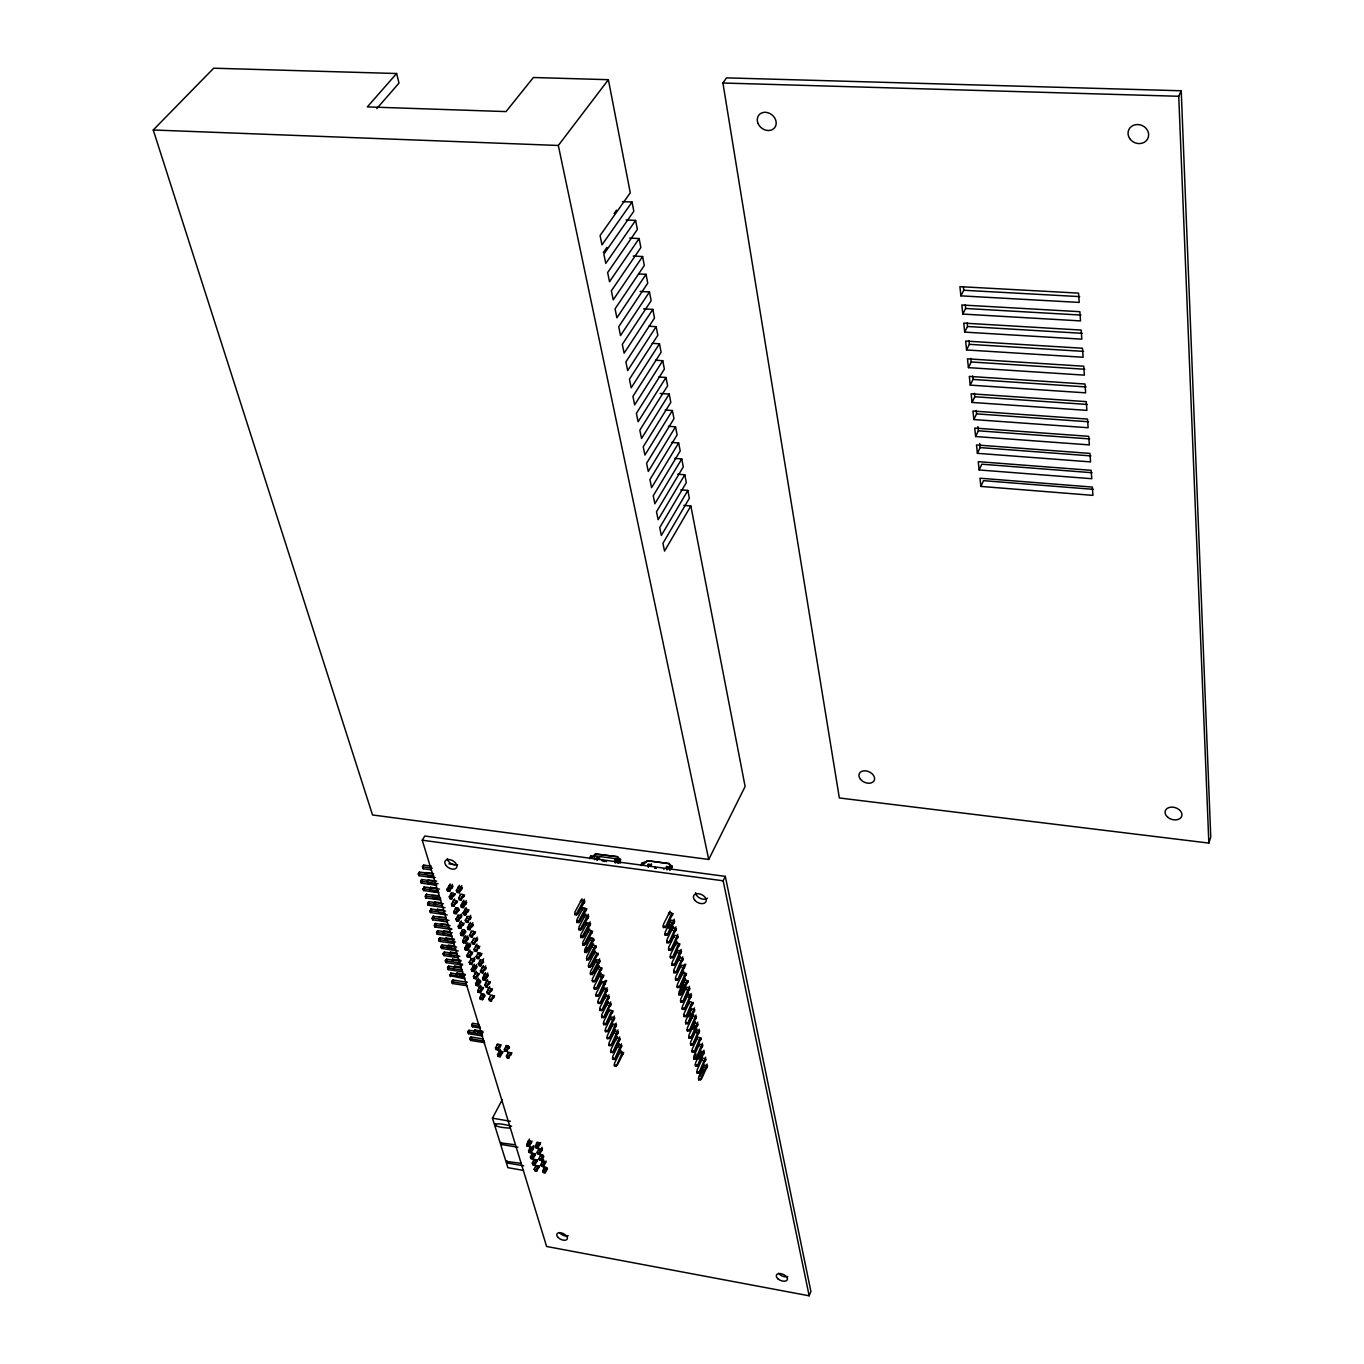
<?xml version="1.0" encoding="UTF-8"?>
<svg xmlns="http://www.w3.org/2000/svg" width="1364" height="1364" viewBox="0 0 1364 1364"><rect width="100%" height="100%" fill="white"/><g stroke="black" fill="none" stroke-linecap="round" stroke-linejoin="round"><path stroke-width="1.5" d="M597.688 857.069L596.579 857.615L597.023 860.462M618.25 863.327L617.261 860.394L618.352 859.832M648.309 867.368L647.883 864.503L648.991 863.941M670.201 869.55L668.889 867.316L669.929 866.754M617.602 862.696L619.392 859.167L593.715 855.74L592.692 856.882L590.442 856.234L589.623 858.604M511.585 1126.306C490.733 1120.236 488.67 1127.278 510.187 1128.096M515.302 1144.788L500.963 1142.93L501.441 1144.498L517.979 1147.243M520.98 1163.339L506.726 1161.463L507.203 1163.015L523.64 1165.777M706.006 1058.873L699.868 1072.07L697.072 1072.991L697.089 1069.956L702.358 1058.652M707.558 1065.761L701.454 1078.958L698.675 1079.862L698.692 1076.844L703.943 1065.54M702.852 1044.977L696.663 1058.191L693.867 1059.112L693.884 1056.06L699.186 1044.756M704.421 1051.951L698.266 1065.148L695.47 1066.068L695.487 1063.033L700.789 1051.712M699.664 1030.962L693.441 1044.176L690.627 1045.08L690.644 1042.028L696.885 1028.831M701.267 1037.987L695.06 1051.201L692.247 1052.121L692.264 1049.069L697.601 1037.748M694.839 1009.667L688.53 1022.864L685.7 1023.784L685.717 1020.715L691.122 1009.394M696.458 1016.794L690.167 1030.008L687.337 1030.928L687.354 1027.859L693.645 1014.646M698.061 1023.904L691.804 1037.1L688.991 1038.021L689.008 1034.952L695.265 1021.755M691.565 995.277L685.222 1008.49L682.358 1009.394L682.375 1006.308L688.752 993.111M693.202 1002.489L686.876 1015.703L684.029 1016.606L684.046 1013.52L689.485 1002.216M688.274 980.75L681.864 993.947L678.999 994.868L679.016 991.764L685.427 978.568M689.928 988.03L683.552 1001.244L680.687 1002.148L680.704 999.045L686.177 987.741M685.853 964.178L678.488 979.267L675.606 980.187L675.623 977.05L681.165 965.746M686.604 973.419L680.193 986.632L677.311 987.536L677.328 984.433L683.756 971.236M681.574 951.22L675.078 964.416L672.162 965.337L672.179 962.2L677.772 950.896M683.262 958.67L676.783 971.867L673.884 972.788L673.901 969.651L680.397 956.454M678.164 936.233L671.617 949.429L668.701 950.35L668.718 947.179L674.345 935.875M679.869 943.752L673.356 956.948L670.44 957.852L670.457 954.715L676.987 941.518M674.72 921.075L668.121 934.272L665.189 935.192L665.206 932.004L670.883 920.7M676.442 928.679L669.877 941.876L666.945 942.78L666.962 939.626L673.56 926.429M672.998 913.437L666.365 926.633L663.416 927.537L663.433 924.366L670.082 911.186M623.689 1052.343L617.261 1065.335L614.482 1066.239L614.499 1063.255L620.944 1050.28M620.177 1038.635L613.698 1051.627L610.902 1052.514L610.919 1049.53L617.415 1036.538M621.933 1045.506L615.488 1058.498L612.709 1059.402L612.726 1056.401L619.188 1043.426M616.613 1024.773L610.1 1037.765L607.287 1038.669L607.304 1035.651L612.913 1024.517M618.404 1031.713L611.907 1044.705L609.111 1045.608L609.128 1042.608L615.641 1029.615M613.033 1010.775L606.451 1023.767L603.638 1024.671L603.655 1021.636L609.299 1010.502M614.823 1017.783L608.276 1030.775L605.463 1031.678L605.48 1028.661L611.106 1017.527M609.401 996.624L602.786 1009.616L599.938 1010.519L599.955 1007.485L606.605 994.492M611.225 1003.716L604.627 1016.709L601.797 1017.612L601.814 1014.577L608.429 1001.585M606.69 980.477L599.069 995.328L596.221 996.231L596.239 993.18L601.967 982.046M607.577 989.497L600.927 1002.489L598.08 1003.393L598.097 1000.341L604.764 987.366M602.036 967.911L595.318 980.904L592.453 981.807L592.47 978.721L599.205 965.746M603.894 975.141L597.193 988.133L594.329 989.036L594.346 985.967L601.064 972.975M598.302 953.334L591.516 966.309L588.634 967.212L588.651 964.126L595.454 951.151M600.177 960.631L593.425 973.623L590.544 974.527L590.561 971.441L596.375 960.324M596.426 945.985L589.606 958.96L586.725 959.864L586.742 956.778L593.562 943.786M592.624 931.169L585.77 944.161L582.854 945.064L582.871 941.944L589.742 928.969M593.545 940.444L587.696 951.578L584.798 952.481L584.815 949.378L590.68 938.244M588.788 916.216L581.865 929.191L578.95 930.095L578.967 926.957L585.889 913.982M590.714 923.718L583.826 936.693L580.911 937.597L580.928 934.476L586.844 923.343M584.917 901.093L577.944 914.068L574.994 914.971L575.011 911.817L582.002 898.842M586.861 908.663L579.905 921.655L576.972 922.541L576.989 919.404L582.957 908.288M1208.845 843.088L1210.755 836.933L1181.224 90.774L726.518 77.867L722.92 83.016L839.337 797.974L1208.845 843.088L1178.735 96.281L1181.224 90.774M698.675 1079.862L699.084 1078.566M697.072 1072.991L697.498 1071.678M695.47 1066.068L695.896 1064.773M693.867 1059.112L696.049 1054.031M692.247 1052.121L692.673 1050.826M690.627 1045.08L691.054 1043.801M688.991 1038.021L689.417 1036.725M687.337 1030.928L687.78 1029.632M685.7 1023.784L686.126 1022.489M684.029 1016.606L684.472 1015.327M682.358 1009.394L682.801 1008.115M680.687 1002.148L681.13 1000.869M678.999 994.868L684.012 984.16M618.54 863.19C623.45 857.035 618.216 860.173 617.244 856.763L595.778 853.898L594.67 855.859L595.216 854.188M677.311 987.536L677.755 986.257M675.606 980.187L676.05 978.909M620.057 860.377L619.29 859.9M673.884 972.788L674.327 971.509M672.162 965.337L672.623 964.058M670.44 957.852L670.883 956.59M668.701 950.35L669.144 949.071M666.945 942.78L667.405 941.518M665.189 935.192L665.649 933.914M612.709 1059.402L613.169 1058.123M663.416 927.537L663.876 926.275M610.902 1052.514L611.379 1051.252M609.111 1045.608L609.572 1044.33M607.287 1038.669L607.764 1037.39M605.463 1031.678L605.94 1030.417M603.638 1024.671L604.116 1023.392M601.797 1017.612L602.274 1016.351M599.938 1010.519L600.433 1009.258M596.221 996.231L596.699 994.97M594.329 989.036L594.823 987.775M590.544 974.527L591.038 973.265M588.634 967.212L589.129 965.968M809.159 1295.8L810.898 1291.418L725.324 876.387L424.801 836.013L422.243 840.207L546.606 1246.474L809.159 1295.8L723.159 880.803L725.324 876.387M586.725 959.864L587.219 958.619M584.798 952.481L587.253 947.52M582.854 945.064L583.366 943.803M580.911 937.597L581.405 936.352M576.972 922.541L577.484 921.297M980.852 486.419L980 478.218L1092.342 487.067L1092.939 495.371L980.852 486.419L983.512 480.657L1093.229 489.335M699.954 1076.69L703.466 1069.154M707.166 1064.039L700.363 1080.152M671.054 866.839L671.821 867.487L672.367 866.038L670.457 865.253L671.344 866.276L669.485 869.482M705.614 1057.134L698.777 1073.263M979.13 469.966L978.261 461.663L1091.166 470.324L1091.763 478.713L979.13 469.966L981.807 464.203L1092.053 472.711M698.538 1059.112L702.068 1051.576M704.029 1050.212L697.174 1066.341M699.971 1038.123L693.969 1052.377M977.391 453.325L976.505 444.954L1089.955 453.411L1090.552 461.902L977.391 453.325L980.085 447.597L979.642 443.419M702.46 1043.238L695.572 1059.385M699.272 1029.206L692.332 1045.353M692.997 1029.189L694.788 1025.421M697.669 1022.13L690.713 1038.294M975.635 436.531L974.749 428.074L1088.745 436.327L1089.342 444.903L975.635 436.531L978.346 430.819L977.903 426.591M696.049 1015.021L689.076 1031.184M973.845 419.566L972.958 411.024L1087.517 419.072L1088.131 427.733L973.845 419.566L976.573 413.872L976.232 410.445M688.82 1016.845L690.627 1013.077M694.429 1007.877L687.422 1024.057M691.889 1002.574L685.768 1016.879M972.055 402.431L971.151 393.804L1086.273 401.63L1086.886 410.376L972.055 402.431L974.8 396.736L974.442 393.292M691.156 993.469L684.097 1009.667M689.502 986.206L682.426 1002.421M685.274 973.47L679.05 987.809M686.944 980.801L680.755 995.123M684.523 964.212L677.362 980.443M970.247 385.125L969.327 376.396L1085.011 384.017L1085.642 392.849L970.247 385.125L973.009 379.448L972.651 375.97M682.835 956.812L675.657 973.044M681.148 949.361L673.935 965.593M968.406 367.632L967.485 358.817L1083.749 366.217L1084.38 375.134L968.406 367.632L971.185 361.972L970.827 358.459M678.505 943.752L672.213 958.125M621.507 1043.784L614.363 1059.675M966.564 349.968L965.627 341.068L1082.47 348.229L1083.118 357.249L966.564 349.968L969.361 344.325L968.986 340.761M677.738 934.34L670.474 950.606M622.342 1052.496L616.153 1066.512M619.733 1036.896L612.572 1052.786M376.788 108.591L399.004 83.085L396.617 73.52L213.705 68.2L153.245 129.989L372.525 814.956L708.717 859.456L745.119 786.482L690.849 505.976L683.841 505.379M676.015 926.787L668.718 943.036M547.117 1169.084L545.31 1172.665L543.401 1172.477L542.702 1170.738L544.492 1167.158M668.479 928.27L670.372 924.502M617.96 1029.973L610.782 1045.881M674.293 919.166L666.979 935.431M544.833 1161.378L542.378 1166.476L543.486 1166.527L546.197 1161.139M616.17 1023.017L608.958 1038.925M671.617 913.403L665.206 927.793M964.689 332.117L963.751 323.115L1081.175 330.054L1081.822 339.159L964.689 332.117L967.502 326.49L967.144 322.893M546.657 1167.533L544.219 1172.631M542.991 1155.206L540.536 1160.304L541.644 1160.355L543.452 1156.774M538.132 1165.981L535.66 1171.096L536.768 1171.147L539.496 1165.709M614.38 1016.027L607.151 1031.951M543.571 1159.212L540.86 1164.6L542.378 1166.476M538.985 1148.624L537.16 1152.205L537.876 1153.961L539.803 1154.166L542.531 1148.778M962.796 314.078L961.842 304.99L1079.862 311.691L1080.527 320.898L962.796 314.078L965.644 308.469L965.269 304.837M534.125 1159.451L532.284 1163.083L533 1164.822L534.91 1165.009L537.672 1159.571M542.054 1147.209L538.695 1154.114M611.635 1010.86L605.326 1024.927M536.291 1159.843L533.818 1164.958M540.826 1154.831L539.019 1158.411L539.718 1160.167L539.019 1158.411L541.184 1158.803L541.644 1160.355L539.479 1159.98M538.081 1168.061A1.841 1.04 26.5 0 0 538.558 1166.629A1.841 1.04 26.5 0 0 536.103 1165.606L534.142 1169.221L535.66 1171.096M533.972 1147.209L531.193 1152.648L529.266 1152.461L528.55 1150.705L530.408 1147.073M537.126 1142.384L535.302 1145.982L536.018 1147.738L535.302 1145.982L537.467 1146.357L537.945 1147.925L536.649 1147.294L539.292 1142.759M532.267 1153.279L530.426 1156.911L531.142 1158.65L530.426 1156.911L532.591 1157.286L533.051 1158.837L531.772 1158.207L534.432 1153.654M532.744 1154.848L530.903 1158.462L533.051 1158.837L535.813 1153.415M610.765 1001.943L603.485 1017.868M540.673 1142.538L537.945 1147.925L535.762 1147.55M530.698 1141.225L528.209 1146.374L529.317 1146.425L532.096 1140.986M608.958 994.85L601.626 1010.775M533.495 1145.641L530.084 1152.597M666.382 868.357L666.723 866.259L666.723 869.84M960.887 295.852L959.932 286.662L1078.549 293.124L1079.214 302.433L960.887 295.852L963.751 290.259L963.376 286.593M529.471 1139.042L526.674 1144.481L527.391 1146.237L526.674 1144.481L528.84 1144.856L529.317 1146.425L527.152 1146.05L529.01 1142.418M607.116 987.707L599.785 1003.648M669.298 866.617L669.826 870.266M605.275 980.546L597.909 996.487M654.976 868.271L656.084 868.152M602.479 975.192L596.034 989.292M651.054 866.311L651.429 863.975M650.798 866.276L650.884 864.264M600.62 967.946L594.158 982.063M641.012 865.509L641.779 863.122L644.03 863.77L647.15 860.769L668.906 863.668L670.082 865.901M599.717 958.807L591.925 973.47L592.266 974.783M643.058 863.634L644.302 862.065L646.383 862.031M596.869 953.351L590.015 966.155L590.356 967.468M594.977 945.985L588.089 958.807L588.447 960.12M593.067 938.603L586.162 951.407L586.52 952.737M523.537 1170.431L507.868 1167.652L492.455 1118.173L502.293 1099.572M591.158 931.169L584.235 943.973L584.576 945.303M590.237 921.842L582.292 936.505L582.633 937.835M510.511 1052.923L508.192 1058.055L511.943 1052.838M615.079 861.468L615.147 859.354L614.823 861.434L615.454 860.769M588.31 914.323L580.331 928.986L580.689 930.333M508.516 1046.222L506.197 1051.371L509.011 1047.91M508.261 1052.548L506.385 1056.077L508.192 1058.055M585.378 908.629L578.37 921.433L578.711 922.797M500.349 1049.359L497.502 1054.628L498.201 1056.435L500.247 1056.674L503.094 1051.388M499.906 1052.786L498.201 1056.435M501.628 1051.474L499.326 1056.606M604.491 861.485L603.672 861.093M584.423 899.183L576.392 913.846L576.733 915.21M506.266 1045.864L504.373 1049.376L505.072 1051.184L504.373 1049.376L506.624 1049.751L507.118 1051.439L504.885 1051.064M605.872 861.315L606.503 861.673M497.383 1044.415L495.49 1047.944L496.002 1049.632L498.235 1049.99L501.082 1044.722M499.616 1044.79L497.042 1049.086L498.235 1049.99L497.724 1048.302L495.49 1047.944L497.042 1049.086M591.737 856.745L595.045 855.109M594.09 855.04L594.687 859.644M493.086 995.771L490.716 1000.971L494.586 995.754M484.732 1042.693L470.614 1040.408L469.915 1038.635L471.057 1036.981L483.163 1038.925M474.246 1030.775L475.422 1031.678L474.911 1030.008L473.939 1031.747L474.911 1030.008L482.958 1031.286M469.915 1038.635L471.057 1036.981M470.665 1038.584L470.614 1040.408L471.586 1038.652L470.392 1037.748M491.006 988.798L488.636 993.998L492.506 988.798M482.703 1036.026L468.534 1033.741L467.835 1031.951L468.994 1030.297L483.146 1032.565M480.469 1028.047L472.404 1026.768L471.705 1024.978L472.848 1023.324L478.917 1024.296M467.835 1031.951L468.994 1030.297L469.523 1031.985M471.705 1024.978L472.848 1023.324M490.818 995.413L488.858 998.942L489.386 1000.699L491.671 1001.04L491.142 999.301L488.858 998.942L490.46 1000.085M481.782 994.015L479.821 997.544L480.537 999.386L479.821 997.544L482.106 997.885L482.634 999.641L481.424 998.687L484.049 994.373M488.926 981.79L486.539 986.99L490.426 981.79M484.578 996.129L482.634 999.641L480.35 999.283M489.71 986.684L486.778 991.969L487.306 993.725L489.591 994.083L489.062 992.31L486.778 991.969L488.363 993.111M488.329 974.749L485.379 980.034L483.095 979.693L485.055 976.164M480.657 985.285L477.724 990.571L478.252 992.327L477.724 990.571L479.992 990.912L480.537 992.685L479.31 991.713L481.952 987.4M487.801 972.975L484.425 979.949M487.613 979.676L484.68 984.961L486.539 986.99M483.47 987.4L480.537 992.685L478.252 992.327M478.559 978.278L475.593 983.563L476.138 985.337L478.423 985.678L480.384 982.165M485.703 965.9L482.31 972.873L486.232 967.673M478.099 981.807L476.138 985.337L478.423 985.678L477.877 983.904L479.855 980.392M485.516 972.634L482.566 977.903L483.282 979.778M476.428 971.236L473.461 976.522L474.007 978.295L476.292 978.653L479.258 973.367M483.589 958.773L480.179 965.763L483.129 962.336M477.741 973.35L475.337 978.568M483.402 965.541L480.435 970.827L480.981 972.617L483.282 972.958L482.737 971.185L480.435 970.827L482.055 971.986M474.314 964.178L471.33 969.446L472.046 971.321L471.33 969.446L473.615 969.787L474.161 971.577L472.933 970.605L476.599 964.519M480.469 953.385L478.048 958.619L482.003 953.436M477.127 966.309L474.161 971.577L471.859 971.236M480.298 960.188L478.304 963.717L480.179 965.763M619.563 861.605L618.762 862.849M478.321 946.19L475.9 951.441L479.855 946.241M471.16 958.824L469.165 962.336L471.057 964.382L474.996 959.199M474.467 957.409L471.057 964.382M478.15 953.044L476.172 956.556L476.701 958.363L479.02 958.704L478.474 956.914L476.172 956.556L477.775 957.716M466.914 985.763L452.541 983.546L451.825 981.705L453.001 980.034L467.375 982.233M455.798 974.731L456.974 973.061L465.175 974.305M477.178 937.204L473.734 944.229L477.724 939.029M455.968 974.817L456.974 973.061L457.503 974.8M470.017 949.907L467.017 955.192L467.562 956.999L467.017 955.192L469.318 955.533L469.864 957.34L468.619 956.352L471.313 952.021M452.098 982.574L452.319 980.818M466.386 984.007L451.996 981.79L453.001 980.034L452.541 983.546L451.825 981.705M477.008 944.093L474.007 949.378L474.553 951.185L476.871 951.526L476.326 949.719L474.007 949.378L475.627 950.538M472.865 952.055L469.864 957.34L467.562 956.999M467.852 942.729L464.834 947.997L465.38 949.821L467.699 950.162L470.699 944.894M474.007 931.714L471.569 936.966L475.559 931.783M453.82 967.86L454.826 966.104L460.998 967.042M464.783 978.806L449.932 975.635L450.836 973.078L465.26 975.277M467.392 946.309L465.38 949.821L464.834 947.997L467.136 948.355L467.699 950.162L466.454 949.156L470.154 943.07M473.854 938.62L471.842 942.149L472.387 943.973L474.706 944.314L474.161 942.49L471.842 942.149L473.461 943.308M465.67 935.516L462.652 940.785L463.385 942.677L462.652 940.785L464.971 941.126L465.516 942.95L464.272 941.944L467.988 935.857M472.848 922.644L469.387 929.668L473.393 924.485M462.652 971.816L448.21 969.616L447.494 967.775L448.671 966.104L461.049 967.98M451.996 959.915L453.223 960.887L452.678 959.131L451.672 960.887L452.678 959.131L460.913 960.358M448.21 969.616L448.671 966.104L449.216 967.86M447.767 968.662L447.989 966.888M471.688 931.373L469.676 934.886L470.222 936.71L472.541 937.068L471.995 935.227L469.676 934.886L471.296 936.045M468.534 937.682L465.516 942.95L463.197 942.609M470.665 915.312L467.187 922.337L471.211 917.154M462.481 930.009L460.452 933.522L461.185 935.431L460.452 933.522L462.771 933.863L463.334 935.704L462.072 934.698L464.8 930.35M462.567 965.115L446.028 962.609L445.312 960.75L446.488 959.08L460.964 961.262M449.83 952.907L451.058 953.879L450.512 952.106L449.506 953.862L450.512 952.106L456.701 953.027M446.488 959.08L446.028 962.609L447.051 960.853L445.585 961.637M470.512 922.303L467.477 927.588L468.04 929.43L470.051 925.917M465.346 932.192L463.334 935.704L461.015 935.363M458.338 957.75L443.846 955.567L443.112 953.709L444.306 952.021L456.735 953.896M444.306 952.021L443.846 955.567M454.553 945.968L448.347 945.047L447.324 946.804L451.467 947.417M469.028 909.805L464.988 914.971L467.46 909.703M443.385 954.595L443.624 952.822M460.827 924.57L458.798 928.083L458.253 926.241L461.305 920.973M462.601 923.053L460.145 928.321L464.169 923.138M467.323 916.727L465.277 920.257L465.84 922.098L468.176 922.439L467.613 920.598L465.277 920.257L466.914 921.416M458.253 950.964L441.646 948.491L440.913 946.616L442.107 944.928L456.65 947.093M445.141 939.711L446.164 937.972L454.451 939.182M466.829 902.388L462.771 907.572L466.266 900.53M441.186 947.52L441.424 945.746M442.669 946.718L441.646 948.491L442.107 944.928L442.669 946.718L441.697 946.633M461.424 913.965L457.929 920.99L461.97 915.824M466.13 907.606L463.078 912.874L463.641 914.733L465.977 915.074L465.414 913.215L463.078 912.874L464.715 914.051M453.99 943.53L439.43 941.365L438.697 939.489L439.89 937.818L454.468 939.966M442.771 932.516L443.965 930.845L450.188 931.748M464.613 894.955L460.555 900.121L463.027 894.835M442.942 932.601L443.965 930.845L444.511 932.635M438.969 940.393L439.208 938.62M458.185 908.356L455.712 913.641L458.747 910.214M463.931 900.189L460.862 905.474L461.407 907.333L463.453 903.821M458.065 915.397L456.019 918.91L456.769 920.819L456.019 918.91L458.355 919.251L458.918 921.092L456.582 920.751M451.808 936.369L437.196 934.221L436.753 933.249L437.673 930.657L452.268 932.806M455.951 900.956L453.479 906.242L457.537 901.075M460.674 894.494L458.628 898.024L459.191 899.899L461.543 900.24L460.981 898.347L458.628 898.024L460.265 899.183M455.849 908.032L453.803 911.544L454.536 913.471L453.803 911.544L456.139 911.868L456.701 913.744L454.365 913.403M690.849 505.976L664.541 551.09L662.938 543.298L689.366 498.235L687.848 490.443L680.807 489.864M451.689 929.481L434.963 927.026L434.519 926.054L435.44 923.445L450.069 925.593M453.718 893.505L451.228 898.791L455.303 893.642M436.003 925.269L434.963 927.026L435.44 923.445L436.003 925.269L435.031 925.167M459.48 885.253L456.377 890.521L456.94 892.414L459.31 892.755L462.396 887.47M461.833 885.594L458.031 891.698L459.31 892.755L458.73 890.863L456.377 890.521L458.031 891.698M454.638 898.859L451.552 904.127L452.302 906.071L451.552 904.127L453.888 904.468L454.468 906.344L452.115 906.003M436.753 933.249L436.992 931.459M441.066 924.485L442.311 925.491L441.748 923.684L440.555 925.372L441.748 923.684L448.006 924.587M453.07 886.157L448.961 891.323L452.49 884.264M687.848 490.443L661.335 535.472L659.733 527.595L686.331 482.634L684.813 474.774L677.738 474.195M451.365 893.181L449.302 896.694L450.052 898.637L449.302 896.694L451.654 897.018L452.217 898.91L449.864 898.569M434.519 926.054L434.758 924.263M450.154 883.94L447.034 889.209L447.614 891.101L447.034 889.209L449.387 889.55L449.967 891.425L447.614 891.101L449.677 887.589M436.275 910.999L437.315 909.259L443.573 910.163M447.392 921.945L432.729 919.813L432.269 918.824L433.189 916.216L445.772 918.04M684.813 474.774L658.13 519.701L656.493 511.756L683.296 466.88L681.761 458.935L674.651 458.372M434.025 903.735L435.065 901.979L441.356 902.883M447.256 914.988L430.461 912.55L430.018 911.561L430.939 908.953L445.636 911.067M445.039 907.674L428.194 905.253L427.75 904.264L428.671 901.638L443.402 903.752M429.251 903.497L428.194 905.253L428.671 901.638L429.251 903.497L428.262 903.394M440.674 900.018L425.926 897.921L425.466 896.932L426.386 894.307L439.055 896.097M427.239 881.707L428.279 879.968L436.719 881.144M439.003 892.721L423.624 890.539L423.164 889.567L424.102 886.924L439.481 889.089M681.761 458.935L654.873 503.759L653.237 495.746L680.21 450.973L678.658 442.959L671.531 442.413M436.736 885.304L421.323 883.139L420.572 881.212L421.8 879.507L435.287 881.4M424.937 874.29L425.994 872.551L433.684 873.625M420.862 882.15L421.101 880.326M422.38 881.383L421.323 883.139L421.8 879.507L422.38 881.383L421.391 881.263M678.658 442.959L651.583 487.681L649.929 479.582L677.107 434.911L675.538 426.83L668.377 426.284M433.002 873.932L419.481 872.056L418.424 873.812L419.004 875.688L434.451 877.853M430.922 869.789L423.215 868.732L422.465 866.788L423.692 865.1L431.399 866.157M419.004 875.688L419.481 872.056M422.755 867.743L423.692 865.1M675.538 426.83L648.275 471.45L646.604 463.266L673.969 418.714L672.384 410.547L665.189 410.018M672.384 410.547L644.916 455.047L643.228 446.795L670.798 402.346L669.212 394.094L660.176 393.446M669.212 394.094L641.54 438.492L639.835 430.137L667.61 385.807L665.99 377.487L658.727 376.993M665.99 377.487L638.113 421.766L636.391 413.343L664.387 369.115L662.751 360.71L655.453 360.232M662.751 360.71L634.669 404.869L632.93 396.361L661.114 352.27L659.477 343.779L652.145 343.319M659.477 343.779L631.191 387.802L629.435 379.209L657.823 335.254L656.169 326.678L648.804 326.218M656.169 326.678L627.662 370.565L625.888 361.886L654.498 318.068L652.827 309.406L643.586 308.861M652.827 309.406L624.115 353.157L622.308 344.393L651.139 300.711L649.452 291.964L640.159 291.419M670.764 869.516L671.821 867.487M649.452 291.964L620.518 335.561L618.71 326.712L647.747 283.166L646.042 274.335L638.574 273.925M646.042 274.335L616.886 317.795L615.062 308.844L644.319 265.469L642.597 256.534L633.22 256.04M642.597 256.534L613.22 299.841L611.379 290.805L640.858 247.566L639.119 238.564L629.708 238.086M639.119 238.564L609.52 281.717L607.645 272.578L637.363 229.493L635.607 220.405L626.144 219.945M635.607 220.405L605.769 263.388L603.877 254.147L633.834 211.25L632.061 202.043L622.547 201.616M603.348 252.562L606.946 247.413M632.061 202.043L601.984 244.872L600.075 235.529L630.27 192.801L608.378 79.692L533.375 77.509L506.027 111.592L367.325 106.904L396.617 73.52M614.09 213.585L616.511 210.158M708.717 859.456L558.319 145.471L608.378 79.692M663.569 868.612L663.961 869.397M425.295 873.369L425.994 872.551L426.574 874.426M432.132 895.5L439.123 895.585M436.616 910.061L437.315 909.259L437.878 911.084M438.85 917.29L445.789 917.392M445.465 938.773L446.164 937.972L446.71 939.745M454.826 966.104L454.417 967.775M477.468 985.592L477.877 983.904L475.593 983.563L476.326 985.422M615.846 860.173L614.772 860.053M595.079 854.069L617.653 856.643L618.779 858.195M599.563 858.382L599.478 857.342M722.92 83.016L1178.735 96.281M153.245 129.989L558.319 145.471M963.751 290.259L1079.691 296.619M965.644 308.469L1080.987 315.067M967.502 326.49L1082.249 333.31M969.361 344.325L1083.528 351.383M971.185 361.972L1084.789 369.252M973.009 379.448L1086.051 386.933M974.8 396.736L1087.261 404.443M976.573 413.872L1088.489 421.766M978.346 430.819L1089.7 438.918M980.085 447.597L1090.91 455.9M454.434 864.588L448.892 863.821M452.592 981.705L453.547 981.773M602.359 861.127L602.223 860.258M619.614 859.508L620.586 859.644M614.738 860.053L618.335 860.496M647.883 864.503L647.968 865.884M648.957 864.606L651.481 864.947L650.44 864.844M666.314 866.975L669.912 867.419M597.279 858.331L597.517 859.985M648.582 865.219L648.718 866.771M667.013 867.692L667.405 869.55M596.648 858.996L596.545 857.615L599.103 857.956L599.461 859.371M422.243 840.207L723.159 880.803M422.465 866.788L432.269 868.186M433.871 875.961L418.254 873.761L418.543 874.699M427.443 876.438L435.133 877.512M438.083 883.702L420.572 881.212M427.802 883.582L436.241 884.759M436.872 888.237L430.564 887.333L430.154 889.089M447.511 890.215L448.688 890.385M438.424 890.863L422.874 888.629L423.164 889.567M432.183 891.238L438.492 892.141M574.636 913.607L576.392 913.846M663.109 926.173L664.882 926.429M449.762 897.7L450.938 897.853M440.691 898.245L425.176 896.012L425.466 896.932M432.337 898.279L438.645 899.183M576.631 921.194L578.37 921.433M664.882 933.811L666.655 934.067M452.013 905.133L453.189 905.304M462.498 906.634L460.862 905.474L463.197 905.798L463.76 907.674L461.407 907.333M442.362 905.526L427.631 903.411L427.75 904.264M578.592 928.731L580.331 928.986M666.638 941.416L668.411 941.671M454.263 912.533L455.423 912.704M444.596 912.84L429.728 910.641L430.018 911.561M438.935 913.13L445.193 914.033M580.553 936.25L582.292 936.505M668.377 948.986L670.15 949.242M456.497 919.899L457.656 920.069M448.927 920.427L431.979 917.921L432.269 918.824M439.072 920.052L443.232 920.666M582.513 943.718L584.235 943.973M670.133 956.522L671.889 956.778M458.713 927.23L459.873 927.401M469.114 928.748L467.477 927.588L469.813 927.929L470.358 929.771L468.04 929.43M449.046 927.367L434.229 925.15M447.528 928.151L451.689 928.765M584.44 951.151L586.162 951.407M671.855 964.007L673.628 964.263M460.913 934.528L462.072 934.698M451.245 934.562L436.463 932.345M447.648 935.005L451.808 935.619M586.384 958.551L588.089 958.807M673.577 971.441L675.333 971.714M463.112 941.774L464.272 941.944M455.525 942.047L438.697 939.489M447.767 941.808L451.91 942.422M588.293 965.9L590.015 966.155M675.299 978.858L677.056 979.113M465.294 948.986L466.454 949.156M455.627 948.867L440.913 946.616M447.869 948.594L452.013 949.208M590.203 973.214L591.925 973.47M677.004 986.223L678.761 986.479M467.46 956.164L468.619 956.352M459.873 956.283L443.112 953.709M450.052 955.635L454.178 956.249M592.112 980.494L593.817 980.75M678.692 993.555L680.448 993.81M469.71 964.126L472.012 964.484L471.467 962.677L469.165 962.336L470.785 963.496M479.923 964.877L478.304 963.717L480.605 964.058L481.151 965.848L479.037 965.593M459.958 963.035L445.312 960.75M458.389 963.581L462.515 964.195M594.005 987.741L595.693 987.996M680.38 1000.852L682.136 1001.108M471.774 970.418L472.933 970.605M447.665 967.86L462.106 970.06M595.88 994.953L597.568 995.209M682.068 1008.098L683.807 1008.371M460.077 975.448L464.169 976.061M474.007 978.295L476.292 978.653L475.763 976.863L473.461 976.522L475.064 977.681M484.169 979.062L482.566 977.903L484.851 978.261L485.379 980.034L483.095 979.693M464.254 977.05L449.66 974.766L449.932 975.635M460.606 977.187L464.715 977.817M597.756 1002.114L599.444 1002.37M683.739 1015.327L685.461 1015.583M476.053 984.535L477.195 984.706M486.266 986.104L484.68 984.961L486.965 985.302L487.494 987.076L485.396 986.82M599.614 1009.241L601.302 1009.513M685.393 1022.506L687.132 1022.761M478.167 991.543L479.31 991.713M601.456 1016.333L603.144 1016.606M687.047 1029.649L688.769 1029.905M480.281 998.516L481.424 998.687M603.297 1023.392L604.985 1023.665M688.701 1036.742L690.423 1037.015M605.139 1030.417L606.827 1030.69M690.337 1043.818L692.042 1044.091M606.963 1037.407L608.634 1037.68M691.957 1050.86L693.679 1051.132M608.77 1044.364L610.458 1044.636M693.577 1057.85L695.282 1058.123M471.893 1025.08L479.958 1026.376M610.578 1051.286L612.248 1051.542M695.18 1064.824L696.902 1065.096M477.98 1032.395L482.003 1033.042M468.023 1032.071L482.174 1034.338M612.385 1058.174L614.039 1058.43M696.799 1071.746L698.487 1072.019M470.086 1038.737L484.22 1041.022M614.175 1065.011L615.829 1065.284M698.385 1078.634L700.09 1078.907M504.816 1050.348L505.942 1050.519M499.071 1055.77L497.502 1054.628L499.736 1054.986L500.247 1056.674M506.879 1057.765L509.13 1058.123L508.619 1056.435L506.385 1056.077L507.954 1057.219M492.455 1118.173L510.375 1121.259M529.027 1152.273L531.193 1152.648L530.715 1151.08L528.55 1150.705L529.914 1152.017M537.621 1153.774L539.803 1154.166L539.326 1152.597L537.16 1152.205L538.507 1153.518M532.761 1164.634L534.91 1165.009L534.449 1163.458L532.284 1163.083L533.631 1164.379M541.32 1166.152L543.486 1166.527L543.025 1164.975L540.86 1164.6L542.207 1165.896M534.62 1170.772L536.768 1171.147L536.291 1169.613L534.142 1169.221L535.489 1170.534M543.162 1172.29L545.31 1172.665L544.85 1171.13L542.702 1170.738L544.031 1172.051M615.948 862.73L615.198 860.735M641.847 865.492L642.444 862.764L644.03 863.77M590.459 858.587L591.072 855.876L592.692 856.882M429.626 889.959L430.086 890.948L430.564 887.333L431.126 889.192M434.144 904.588L434.605 905.577M443.044 933.419L443.488 934.391M453.922 968.662L454.365 969.616M472.404 1026.768L472.2 1024.091M468.534 1033.741L468.329 1031.082M424.681 888.782L424.102 886.924L423.624 890.539M431.501 910.794L430.939 908.953L430.461 912.55M438.236 932.465L437.673 930.657L437.196 934.221M451.382 974.834L450.836 973.078L450.376 976.607M445.823 959.881L446.096 960.768M495.217 1123.493L495.882 1125.624M501.065 1142.299L501.713 1144.396M506.845 1160.832L507.476 1162.912M435.627 903.821L435.065 901.979L434.656 903.718M443.283 931.646L443.556 932.55M456.292 973.845L456.565 974.714M422.635 866.839L423.215 868.732M469.625 963.325L469.898 964.212M473.922 977.494L474.195 978.38M604.985 861.468L603.689 860.462L603.826 861.468M618.267 861.144L618.625 862.611M617.295 860.394L617.653 861.809M614.823 861.434L615.181 862.918M619.392 859.167L620.33 863.088M645.99 862.679L647.559 860.633L669.315 863.548L670.457 865.253M656.408 868.391L655.129 867.368L655.436 868.254M535.83 1167.124A1.841 1.04 26.5 0 1 536.103 1165.606M545.02 1169.17A1.858 1.04 26.4 0 1 544.27 1167.26A1.858 1.04 26.4 0 1 546.913 1167.959A1.858 1.04 26.4 0 1 546.623 1169.579M533.989 1160.986A1.858 1.04 26.6 0 1 534.483 1159.434A1.858 1.04 26.6 0 1 536.956 1160.883A1.858 1.04 26.6 0 1 535.455 1161.855M532.795 1155.359A1.858 1.04 26.7 0 1 532.011 1153.433A1.858 1.04 26.7 0 1 534.688 1154.114A1.858 1.04 26.7 0 1 534.398 1155.768M540.707 1156.331A1.858 1.057 26.6 0 1 541.201 1154.779A1.858 1.057 26.6 0 1 543.673 1156.229A1.858 1.057 26.6 0 1 542.19 1157.201M539.513 1150.653A1.858 1.057 26.6 0 1 538.746 1148.727A1.858 1.057 26.6 0 1 541.423 1149.426A1.858 1.057 26.6 0 1 541.116 1151.08M528.397 1142.401A1.858 1.057 26.8 0 1 528.891 1140.833A1.858 1.057 26.8 0 1 531.38 1142.282A1.858 1.057 26.8 0 1 529.88 1143.271M536.99 1143.902A1.876 1.057 26.7 0 1 537.501 1142.333A1.876 1.057 26.7 0 1 539.991 1143.782A1.876 1.057 26.7 0 1 538.49 1144.771M500.094 1053.093A1.927 1.125 27.8 0 1 499.429 1050.928A1.927 1.125 27.8 0 1 502.344 1052.138A1.927 1.125 27.8 0 1 500.929 1053.451M508.243 1053.98A1.927 1.125 27.7 0 1 508.755 1052.275A1.927 1.125 27.7 0 1 511.329 1053.792A1.927 1.125 27.7 0 1 509.795 1054.884M496.99 1045.216A1.944 1.125 27.8 0 1 498.133 1044.142A1.944 1.125 27.8 0 1 500.332 1045.455A1.944 1.125 27.8 0 1 499.736 1046.819M506.948 1047.859A1.944 1.142 27.7 0 1 506.3 1045.677A1.944 1.142 27.7 0 1 509.232 1046.887A1.944 1.142 27.7 0 1 507.8 1048.2M482.498 996.078A1.978 1.176 28.4 0 1 481.816 993.827A1.978 1.176 28.4 0 1 484.783 995.055A1.978 1.176 28.4 0 1 483.35 996.436M479.685 988.542A1.978 1.176 28.5 0 1 479.923 986.786A1.978 1.176 28.5 0 1 482.532 987.86A1.978 1.176 28.5 0 1 482.072 989.531M490.409 996.231A1.978 1.176 28.3 0 1 491.858 995.157A1.978 1.176 28.3 0 1 493.99 996.896A1.978 1.176 28.3 0 1 492.37 997.834M478.287 982.131A1.978 1.176 28.6 0 1 477.605 979.846A1.978 1.176 28.6 0 1 480.588 981.074A1.978 1.176 28.6 0 1 479.156 982.489M488.721 989.94A1.978 1.176 28.4 0 1 489.216 988.133A1.978 1.176 28.4 0 1 491.858 989.701A1.978 1.176 28.4 0 1 490.307 990.878M475.439 974.51A1.995 1.194 28.7 0 1 475.934 972.702A1.995 1.194 28.7 0 1 478.576 974.271A1.995 1.194 28.7 0 1 477.042 975.448M486.624 982.933A1.978 1.194 28.5 0 1 486.88 981.159A1.978 1.194 28.5 0 1 489.506 982.251A1.978 1.194 28.5 0 1 489.045 983.921M485.243 976.488A1.995 1.194 28.6 0 1 484.561 974.186A1.995 1.194 28.6 0 1 487.562 975.431A1.995 1.194 28.6 0 1 486.113 976.846M474.041 968.031A1.995 1.194 28.8 0 1 473.155 965.848A1.995 1.194 28.8 0 1 475.985 966.513A1.995 1.194 28.8 0 1 475.729 968.44M482.021 968.15A1.995 1.194 28.7 0 1 483.76 967.093A1.995 1.194 28.7 0 1 485.618 969.207A1.995 1.194 28.7 0 1 483.129 969.412M471.177 960.341A1.995 1.211 28.9 0 1 471.654 958.5A1.995 1.211 28.9 0 1 474.314 960.086A1.995 1.211 28.9 0 1 472.762 961.296M481.015 962.302A1.995 1.211 28.8 0 1 480.316 960A1.995 1.211 28.8 0 1 483.333 961.228A1.995 1.211 28.8 0 1 481.884 962.66M468.619 952.515A1.995 1.211 29 0 1 470.051 951.39A1.995 1.211 29 0 1 472.234 953.163A1.995 1.211 29 0 1 470.614 954.152M466.846 946.036A2.012 1.211 29.1 0 1 467.341 944.178A2.012 1.211 29.1 0 1 470.017 945.764A2.012 1.211 29.1 0 1 468.449 946.974M478.15 954.578A2.012 1.211 28.9 0 1 478.645 952.72A2.012 1.211 28.9 0 1 481.322 954.306A2.012 1.211 28.9 0 1 479.753 955.516M464.272 938.125A2.012 1.228 29.2 0 1 466.011 937.051A2.012 1.228 29.2 0 1 467.903 939.199A2.012 1.228 29.2 0 1 465.397 939.421M476.019 947.383A2.012 1.211 28.9 0 1 476.258 945.576A2.012 1.211 28.9 0 1 478.917 946.667A2.012 1.211 28.9 0 1 478.457 948.389M619.955 1053.502A2.012 1.211 26.3 0 1 620.569 1051.712A2.012 1.211 26.3 0 1 623.246 1053.298A2.012 1.211 26.3 0 1 621.558 1054.44M473.854 940.171A2.012 1.228 29 0 1 474.348 938.313A2.012 1.228 29 0 1 477.025 939.898A2.012 1.228 29 0 1 475.473 941.126M463.214 932.175A2.012 1.228 29.3 0 1 462.515 929.805A2.012 1.228 29.3 0 1 465.55 931.049A2.012 1.228 29.3 0 1 464.101 932.533M618.898 1047.245A2.012 1.211 26.3 0 1 618.318 1044.977A2.012 1.211 26.3 0 1 621.387 1046.222A2.012 1.211 26.3 0 1 619.785 1047.603M471.279 932.226A2.029 1.228 29.1 0 1 473.035 931.135A2.029 1.228 29.1 0 1 474.928 933.3A2.029 1.228 29.1 0 1 472.421 933.522M460.282 924.281A2.029 1.228 29.4 0 1 460.776 922.405A2.029 1.228 29.4 0 1 463.47 924.008A2.029 1.228 29.4 0 1 461.902 925.252M616.409 1039.777A2.029 1.228 26.4 0 1 616.767 1038.004A2.029 1.228 26.4 0 1 619.461 1039.112A2.029 1.228 26.4 0 1 618.881 1040.783M470.239 926.224A2.029 1.228 29.2 0 1 469.54 923.871A2.029 1.228 29.2 0 1 472.592 925.116A2.029 1.228 29.2 0 1 471.126 926.599M615.352 1033.452A2.029 1.228 26.5 0 1 614.755 1031.167A2.029 1.228 26.5 0 1 617.841 1032.429A2.029 1.228 26.5 0 1 616.238 1033.827M456.599 910.214A2.029 1.245 29.6 0 1 455.866 907.827A2.029 1.245 29.6 0 1 458.935 909.072A2.029 1.245 29.6 0 1 457.486 910.572M467.323 918.313A2.029 1.245 29.3 0 1 467.818 916.403A2.029 1.245 29.3 0 1 470.512 918.006A2.029 1.245 29.3 0 1 468.943 919.268M612.845 1025.916A2.029 1.228 26.6 0 1 613.459 1024.091A2.029 1.228 26.6 0 1 616.153 1025.694A2.029 1.228 26.6 0 1 614.465 1026.87M465.857 911.544A2.046 1.245 29.4 0 1 465.141 909.157A2.046 1.245 29.4 0 1 468.21 910.402A2.046 1.245 29.4 0 1 466.744 911.902M453.632 902.218A2.046 1.245 29.7 0 1 454.11 900.291A2.046 1.245 29.7 0 1 456.821 901.911A2.046 1.245 29.7 0 1 455.252 903.19M611.771 1019.522A2.046 1.245 26.6 0 1 610.97 1017.322A2.046 1.245 26.6 0 1 613.919 1018.038A2.046 1.245 26.6 0 1 613.527 1019.948M462.908 903.548A2.046 1.262 29.5 0 1 463.402 901.621A2.046 1.262 29.5 0 1 466.113 903.241A2.046 1.262 29.5 0 1 464.544 904.503M608.838 1011.218A2.046 1.245 26.7 0 1 610.441 1010.11A2.046 1.245 26.7 0 1 612.624 1011.918A2.046 1.245 26.7 0 1 610.85 1012.889M460.282 895.381A2.046 1.262 29.6 0 1 462.055 894.255A2.046 1.262 29.6 0 1 463.965 896.455A2.046 1.262 29.6 0 1 461.424 896.711M449.131 887.299A2.046 1.262 29.9 0 1 449.608 885.355A2.046 1.262 29.9 0 1 452.337 886.992A2.046 1.262 29.9 0 1 450.768 888.288M607.406 1004.859A2.046 1.245 26.8 0 1 608.037 1003.017A2.046 1.245 26.8 0 1 610.748 1004.637A2.046 1.245 26.8 0 1 609.043 1005.831M458.457 888.629A2.063 1.262 29.7 0 1 458.952 886.668A2.063 1.262 29.7 0 1 461.68 888.305A2.063 1.262 29.7 0 1 460.094 889.601M605.582 997.766A2.063 1.262 26.9 0 1 605.94 995.959A2.063 1.262 26.9 0 1 608.668 997.067A2.063 1.262 26.9 0 1 608.088 998.806M704.523 1067.501A2.046 1.228 25 0 1 703.807 1065.335A2.046 1.228 25 0 1 706.774 1066.068A2.046 1.228 25 0 1 706.296 1067.944M603.741 990.656A2.063 1.262 26.9 0 1 604.371 988.781A2.063 1.262 26.9 0 1 607.099 990.4A2.063 1.262 26.9 0 1 605.394 991.628M601.899 983.495A2.063 1.262 27 0 1 602.513 981.603A2.063 1.262 27 0 1 605.258 983.239A2.063 1.262 27 0 1 603.536 984.467M702.954 1060.629A2.046 1.245 25.1 0 1 702.221 1058.447A2.046 1.245 25.1 0 1 705.205 1059.163A2.046 1.245 25.1 0 1 704.728 1061.056M600.774 976.897A2.08 1.279 27.1 0 1 599.972 974.629A2.08 1.279 27.1 0 1 602.956 975.328A2.08 1.279 27.1 0 1 602.564 977.323M598.182 969.054A2.08 1.279 27.2 0 1 598.796 967.144A2.08 1.279 27.2 0 1 601.558 968.798A2.08 1.279 27.2 0 1 599.836 970.043M699.067 1046.154A2.046 1.262 25.2 0 1 699.766 1044.33A2.046 1.262 25.2 0 1 702.477 1045.949A2.046 1.262 25.2 0 1 700.687 1047.126M597.04 962.404A2.08 1.296 27.3 0 1 596.426 959.983A2.08 1.296 27.3 0 1 599.58 961.279A2.08 1.296 27.3 0 1 597.961 962.779M697.464 1039.163A2.063 1.262 25.3 0 1 698.163 1037.339A2.063 1.262 25.3 0 1 700.891 1038.959A2.063 1.262 25.3 0 1 699.101 1040.135M696.578 1032.736A2.063 1.262 25.4 0 1 696.049 1030.4A2.063 1.262 25.4 0 1 699.186 1031.678A2.063 1.262 25.4 0 1 697.498 1033.111M594.022 953.76A2.097 1.296 27.4 0 1 595.642 952.584A2.097 1.296 27.4 0 1 597.875 954.442A2.097 1.296 27.4 0 1 596.085 955.465M694.975 1025.677A2.063 1.279 25.4 0 1 694.447 1023.324A2.063 1.279 25.4 0 1 697.584 1024.62A2.063 1.279 25.4 0 1 695.879 1026.035M592.522 947.128A2.097 1.296 27.4 0 1 593.152 945.184A2.097 1.296 27.4 0 1 595.915 946.855A2.097 1.296 27.4 0 1 594.192 948.133M591.362 940.359A2.097 1.313 27.5 0 1 590.731 937.921A2.097 1.313 27.5 0 1 593.92 939.216A2.097 1.313 27.5 0 1 592.283 940.751M692.622 1017.97A2.08 1.279 25.5 0 1 693.065 1016.146A2.08 1.279 25.5 0 1 695.828 1017.271A2.08 1.279 25.5 0 1 695.163 1019.01M588.702 932.328A2.097 1.313 27.6 0 1 589.06 930.401A2.097 1.313 27.6 0 1 591.857 931.544A2.097 1.313 27.6 0 1 591.277 933.368M691.002 1010.826A2.08 1.279 25.6 0 1 691.701 1008.951A2.08 1.279 25.6 0 1 694.447 1010.605A2.08 1.279 25.6 0 1 692.639 1011.815M689.349 1003.648A2.08 1.296 25.6 0 1 690.065 1001.773A2.08 1.296 25.6 0 1 692.81 1003.427A2.08 1.296 25.6 0 1 691.002 1004.637M587.526 925.491A2.114 1.33 27.7 0 1 586.895 923.019A2.114 1.33 27.7 0 1 590.083 924.315A2.114 1.33 27.7 0 1 588.464 925.866M584.849 917.358A2.114 1.33 27.8 0 1 585.207 915.414A2.114 1.33 27.8 0 1 588.003 916.557A2.114 1.33 27.8 0 1 587.424 918.415M688.445 997.067A2.097 1.296 25.7 0 1 687.899 994.663A2.097 1.296 25.7 0 1 691.071 995.959A2.097 1.296 25.7 0 1 689.366 997.442M582.905 909.822A2.114 1.33 27.9 0 1 583.519 907.827A2.114 1.33 27.9 0 1 586.332 909.515A2.114 1.33 27.9 0 1 584.593 910.828M686.791 989.821A2.097 1.313 25.8 0 1 686.245 987.417A2.097 1.313 25.8 0 1 689.434 988.712A2.097 1.313 25.8 0 1 687.712 990.196M685.12 982.523A2.097 1.313 25.9 0 1 684.575 980.119A2.097 1.313 25.9 0 1 687.763 981.415A2.097 1.313 25.9 0 1 686.058 982.915M580.945 902.235A2.131 1.347 28 0 1 581.303 900.274A2.131 1.347 28 0 1 584.116 901.434A2.131 1.347 28 0 1 583.536 903.292M682.716 974.595A2.114 1.313 25.9 0 1 683.415 972.668A2.114 1.313 25.9 0 1 686.211 974.322A2.114 1.313 25.9 0 1 684.387 975.584M681.028 967.229A2.114 1.33 26 0 1 681.744 965.286A2.114 1.33 26 0 1 684.54 966.957A2.114 1.33 26 0 1 682.716 968.235M680.09 960.461A2.114 1.33 26.1 0 1 679.528 958.005A2.114 1.33 26.1 0 1 682.75 959.318A2.114 1.33 26.1 0 1 681.028 960.836M678.385 953.027A2.131 1.347 26.2 0 1 677.618 950.674A2.131 1.347 26.2 0 1 680.704 951.39A2.131 1.347 26.2 0 1 680.244 953.453M675.93 944.911A2.131 1.347 26.3 0 1 676.646 942.933A2.131 1.347 26.3 0 1 679.46 944.621A2.131 1.347 26.3 0 1 677.618 945.934M674.225 937.392A2.131 1.347 26.4 0 1 674.924 935.414A2.131 1.347 26.4 0 1 677.755 937.102A2.131 1.347 26.4 0 1 675.913 938.415M673.253 930.47A2.148 1.364 26.4 0 1 672.674 927.963A2.148 1.364 26.4 0 1 675.93 929.293A2.148 1.364 26.4 0 1 674.191 930.862M671.514 922.882A2.148 1.364 26.5 0 1 670.73 920.478A2.148 1.364 26.5 0 1 673.85 921.194A2.148 1.364 26.5 0 1 673.39 923.309M669.008 914.613A2.148 1.381 26.6 0 1 669.724 912.584A2.148 1.381 26.6 0 1 672.571 914.289A2.148 1.381 26.6 0 1 670.73 915.636M568.259 1235.75A5.763 3.154 25.9 0 1 559.479 1232.544M787.744 1276.551A5.95 3.342 23.1 0 1 778.605 1273.226M457.554 864.725A6.615 4.109 30.1 0 1 451.177 863.651A6.615 4.109 30.1 0 1 447.29 858.604M707.439 898.16A6.82 4.416 26.3 0 1 700.244 898.313A6.82 4.416 26.3 0 1 695.589 892.619M439.89 937.818L439.43 941.365L439.89 937.818M433.769 918.04L432.729 919.813L433.189 916.216L433.769 918.04M426.386 894.307L425.926 897.921L426.386 894.307M460.572 926.582L458.253 926.241L458.798 928.083L461.134 928.424L460.572 926.582M758.043 123.442A10.111 8.389 39.2 0 0 774.326 128.097A10.111 8.389 39.2 0 0 767.847 112.7A10.111 8.389 39.2 0 0 758.043 123.442M1129.648 138.48A10.486 9.343 23.5 0 0 1147.499 139.145A10.486 9.343 23.5 0 0 1137.883 124.533A10.486 9.343 23.5 0 0 1129.648 138.48M1167.755 817.258A8.627 6.138 17.4 0 0 1181.736 816.132A8.627 6.138 17.4 0 0 1171.028 807.147A8.627 6.138 17.4 0 0 1167.755 817.258M860.496 779.304A8.218 5.729 24.3 0 0 874 780.924A8.218 5.729 24.3 0 0 865.867 770.882A8.218 5.729 24.3 0 0 860.496 779.304M557.927 1237.319A5.763 3.154 25.9 0 0 567.1 1239.279A5.763 3.154 25.9 0 0 561.201 1232.868A5.763 3.154 25.9 0 0 557.927 1237.319M542.378 1162.299A1.858 1.04 26.5 0 0 545.361 1163.219A1.858 1.04 26.5 0 0 543.844 1161.071A1.858 1.04 26.5 0 0 542.378 1162.299M530.102 1148.42A1.858 1.057 26.7 0 0 533.102 1149.358A1.858 1.057 26.7 0 0 531.568 1147.175A1.858 1.057 26.7 0 0 530.102 1148.42M777.872 1278.784A5.95 3.342 23.1 0 0 787.284 1279.807A5.95 3.342 23.1 0 0 780.379 1273.584A5.95 3.342 23.1 0 0 777.872 1278.784M457.895 916.727A2.029 1.245 29.5 0 0 461.134 917.682A2.029 1.245 29.5 0 0 459.429 915.159A2.029 1.245 29.5 0 0 457.895 916.727M451.194 894.545A2.046 1.262 29.8 0 0 454.468 895.5A2.046 1.262 29.8 0 0 452.729 892.943A2.046 1.262 29.8 0 0 451.194 894.545M445.704 865.1A6.632 4.109 30.1 0 0 456.241 868.152A6.632 4.109 30.1 0 0 450.666 859.814A6.632 4.109 30.1 0 0 445.704 865.1M700.482 1052.872A2.046 1.245 25.2 0 0 703.824 1053.878A2.046 1.245 25.2 0 0 702.255 1051.422A2.046 1.245 25.2 0 0 700.482 1052.872M694.702 900.155A6.82 4.416 26.3 0 0 705.751 902.013A6.82 4.416 26.3 0 0 699.033 893.778A6.82 4.416 26.3 0 0 694.702 900.155"/></g></svg>
